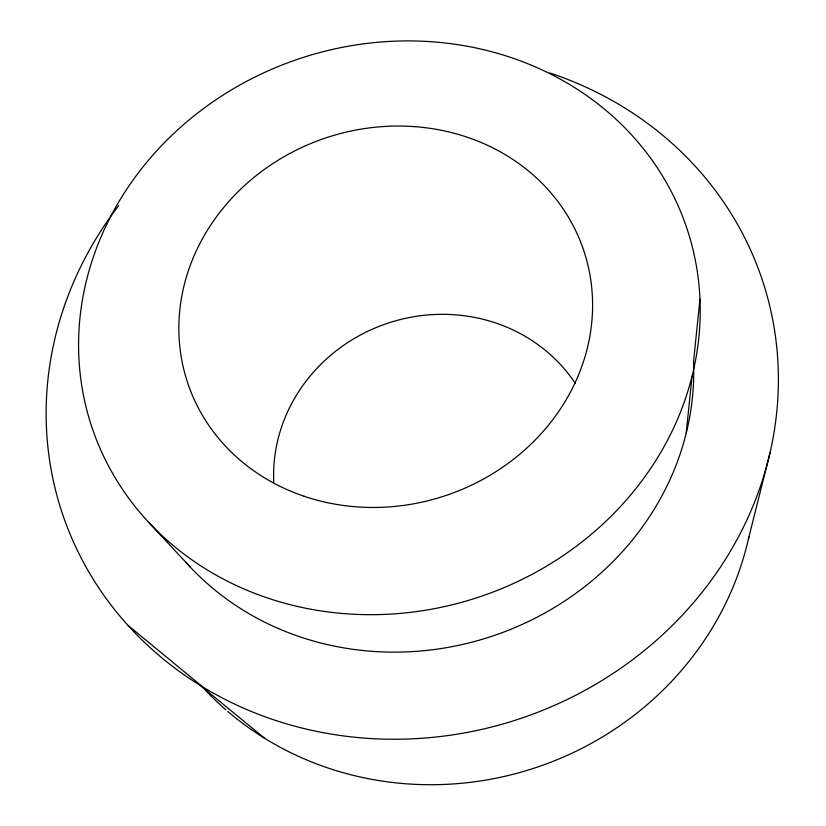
<?xml version="1.0" encoding="UTF-8"?>
<svg xmlns="http://www.w3.org/2000/svg" width="826" height="826" viewBox="0 0 826 826"><rect width="100%" height="100%" fill="white"/><g stroke="black" fill="none" stroke-linecap="round" stroke-linejoin="round"><path stroke-width="1.24" d="M686.189 433.33L692.054 376.222M699.963 299.105A313.673 283.772 -18.4 0 1 244.909 589.351A313.673 283.772 -18.4 0 1 223.309 94.938A313.673 283.772 -18.4 0 1 699.963 299.105L693.52 361.871A287.345 264.175 -18.4 0 1 508.031 630.414A287.345 264.175 -18.4 0 1 185.788 562.165M748.346 539.347L770.08 452.483M200.697 685.704L264.496 738.207M127.731 625.127L201.265 685.725A315.8 297.959 -18.4 0 0 225.87 709.792M149.238 522.899L190.166 566.956M549.786 72.946A368.933 339.682 -18.4 0 1 738.65 536.518A368.933 339.682 -18.4 0 1 219.2 696.318A368.933 339.682 -18.4 0 1 118.727 205.55M748.914 536.828A315.8 297.959 -18.4 0 1 536.435 767.416A315.8 297.959 -18.4 0 1 227.831 711.475M273.767 482.023A163.889 154.317 -18.4 0 1 388.695 322.914A163.889 154.317 -18.4 0 1 575.288 383.409M304.071 496.25A208.802 188.607 -18.4 0 0 591.168 282.833A208.802 188.607 -18.4 0 0 261.935 171.189A208.802 188.607 -18.4 0 0 304.071 496.25"/></g></svg>
